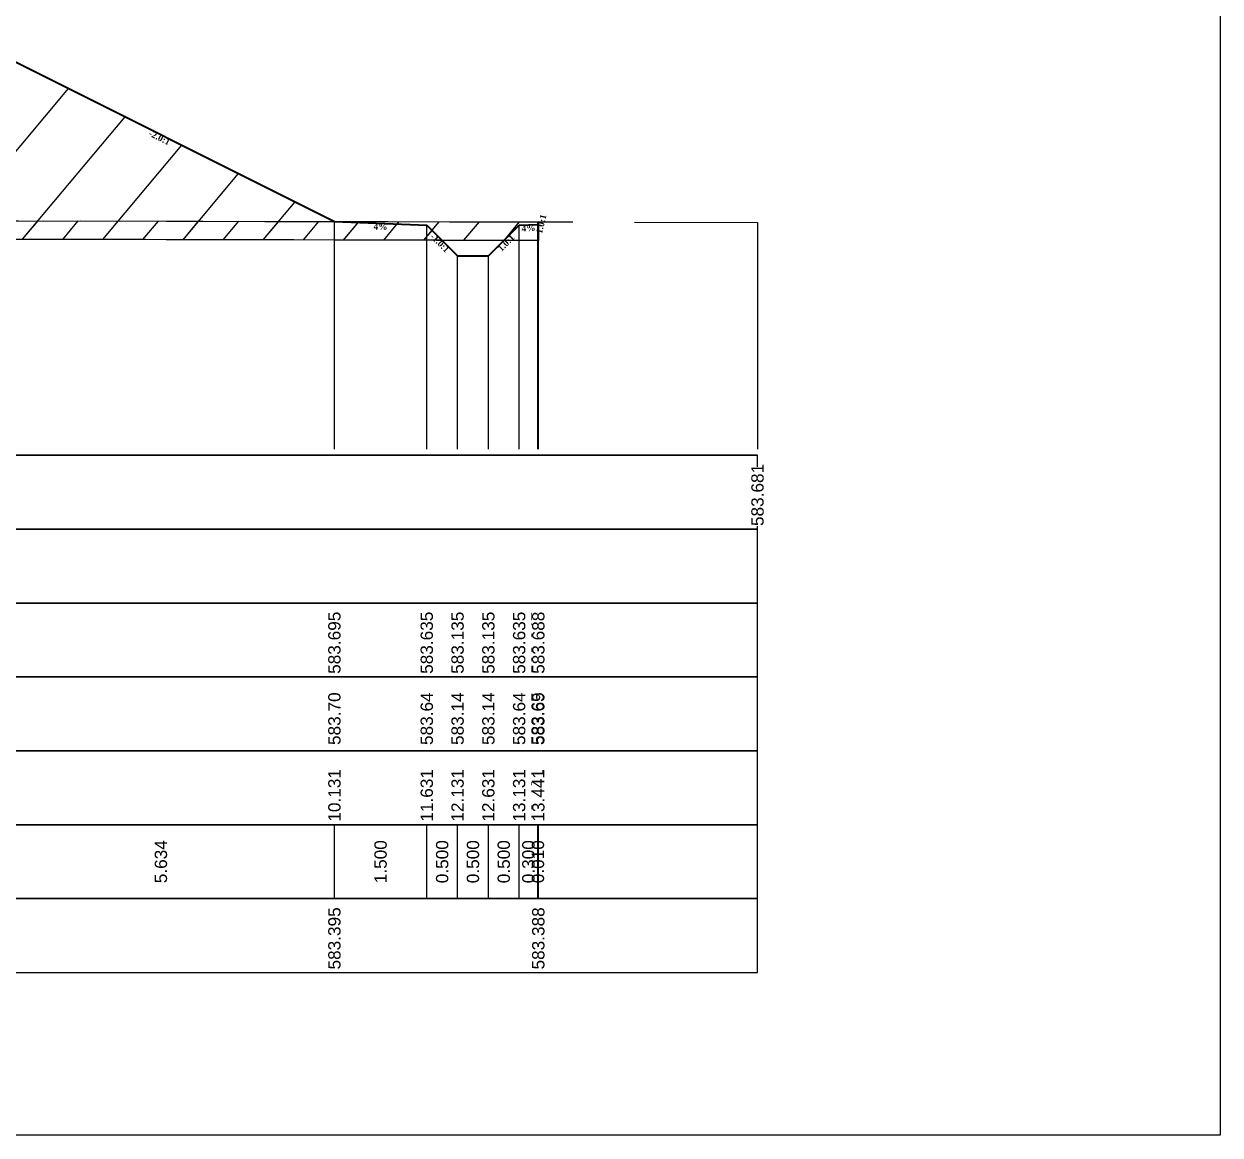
# Model space of a CAD drawing. Header units: millimetres. Extents: x 2762 to 3076, y 916 to 3305.
# Drawn here: x 2979.79 to 2999.21, y 2045.65 to 2063.69 of the extents above; entities that cross this region are included whole.
import ezdxf

# ---------------------------------------------------------------- set-up
doc = ezdxf.new("R2010")
doc.units = ezdxf.units.MM
doc.header["$LTSCALE"] = 2
doc.linetypes.add('CACHE', pattern=[9.525, 6.35, -3.175])
doc.linetypes.add('DASHED', pattern=[0.75, 0.5, -0.25])
doc.layers.add('C-ROAD-CORR', color=5, linetype='Continuous')
doc.layers.add('C-ROAD-SCTN', color=7, linetype='Continuous')
doc.styles.add('C3D_Etiquette', font='romans.shx')
doc.styles.add('C3D_Profil_Travers', font='romans.shx')

msp = doc.modelspace()

# ---------------------------------------------------------------- hatches: boundary and pattern name
at = {"linetype": 'Continuous', "lineweight": -3}
h = msp.add_hatch(dxfattribs=at)
h.set_pattern_fill('_U', color=3, angle=50, style=0, pattern_type=0)
h.set_pattern_definition([(50, (2987.5897, 2060.1734), (-0.766044, 0.642788), [])])
h.paths.add_polyline_path([(2987.59, 2060.173), (2987.835, 2060.419), (2988.135, 2060.431), (2988.146, 2060.472), (2988.146, 2060.172)])
h.paths.add_polyline_path([(2962.556, 2060.541), (2962.746, 2060.731), (2964.246, 2060.791), (2968.808, 2063.072), (2976.805, 2063.392), (2979.201, 2063.296), (2984.835, 2060.479), (2986.335, 2060.419), (2986.579, 2060.175), (2974.21, 2060.201)])
h.paths.add_polyline_path([(2960.91, 2060.589), (2960.91, 2060.889), (2960.946, 2060.743), (2961.246, 2060.731), (2961.404, 2060.574)])
h = msp.add_hatch(dxfattribs=at)
h.set_pattern_fill('_U', color=150, scale=0.5, angle=50, style=0, pattern_type=0)
h.set_pattern_definition([(50, (2987.5897, 2060.1734), (-0.383022, 0.321394), [])])
h.paths.add_polyline_path([(2987.59, 2060.173), (2987.835, 2060.419), (2988.135, 2060.431), (2988.146, 2060.472), (2988.146, 2060.172)])
h.paths.add_polyline_path([(2984.835, 2060.479), (2988.146, 2060.472), (2988.135, 2060.431), (2987.835, 2060.419), (2987.59, 2060.173), (2986.579, 2060.175), (2986.335, 2060.419)])
h.paths.add_polyline_path([(2962.556, 2060.541), (2962.746, 2060.731), (2964.246, 2060.791), (2974.21, 2060.501), (2984.835, 2060.479), (2986.335, 2060.419), (2986.579, 2060.175), (2974.21, 2060.201)])
h.paths.add_polyline_path([(2960.91, 2060.889), (2964.246, 2060.791), (2962.746, 2060.731), (2962.556, 2060.541), (2961.404, 2060.574), (2961.246, 2060.731), (2960.946, 2060.743)])
h.paths.add_polyline_path([(2960.91, 2060.589), (2960.91, 2060.889), (2960.946, 2060.743), (2961.246, 2060.731), (2961.404, 2060.574)])
h = msp.add_hatch(dxfattribs=at)
h.set_pattern_fill('_U', color=1, angle=50, style=0, pattern_type=0)
h.set_pattern_definition([(50, (2986.5788, 2060.1755), (-0.766044, 0.642788), [])])
h.paths.add_polyline_path([(2986.579, 2060.175), (2987.59, 2060.173), (2987.335, 2059.919), (2986.835, 2059.919)])
h.paths.add_polyline_path([(2961.404, 2060.574), (2962.556, 2060.541), (2962.246, 2060.231), (2961.746, 2060.231)])

# ---------------------------------------------------------------- linework, layer by layer
at = {"color": 253, "linetype": 'Continuous', "lineweight": -3}
for p, q in [((2979.201, 2063.296), (2984.835, 2060.479)), ((2974.21, 2060.501), (2984.835, 2060.479)), ((2984.835, 2060.479), (2988.146, 2060.472)), ((2986.335, 2060.419), (2984.835, 2060.479)), ((2984.835, 2060.479), (2986.335, 2060.419)), ((2984.835, 2060.479), (2986.335, 2060.419)), ((2986.579, 2060.175), (2986.335, 2060.419)), ((2986.335, 2060.419), (2986.579, 2060.175)), ((2986.335, 2060.419), (2986.579, 2060.175)), ((2987.59, 2060.173), (2987.835, 2060.419)), ((2987.835, 2060.419), (2987.59, 2060.173)), ((2987.59, 2060.173), (2987.835, 2060.419)), ((2987.835, 2060.419), (2988.135, 2060.431)), ((2988.135, 2060.431), (2987.835, 2060.419)), ((2987.835, 2060.419), (2988.135, 2060.431)), ((2988.135, 2060.431), (2988.146, 2060.472)), ((2988.146, 2060.472), (2988.135, 2060.431)), ((2988.135, 2060.431), (2988.146, 2060.472)), ((2988.146, 2060.472), (2988.146, 2060.172)), ((2988.146, 2060.472), (2988.146, 2060.172)), ((2986.579, 2060.175), (2974.21, 2060.201)), ((2986.579, 2060.175), (2974.21, 2060.201)), ((2987.59, 2060.173), (2986.579, 2060.175)), ((2986.579, 2060.175), (2987.59, 2060.173)), ((2986.835, 2059.919), (2986.579, 2060.175)), ((2987.59, 2060.173), (2987.335, 2059.919)), ((2988.146, 2060.172), (2987.59, 2060.173)), ((2988.146, 2060.172), (2987.59, 2060.173)), ((2987.335, 2059.919), (2986.835, 2059.919))]:
    msp.add_line(p, q, dxfattribs=at)
at = {"color": 105, "linetype": 'DASHED', "lineweight": -3, "ltscale": 2}
msp.add_line((2974.705, 2060.5), (2991.705, 2060.465), dxfattribs=at)
at = {"color": 8, "linetype": 'CACHE', "lineweight": -3}
for p, q in [((2984.835, 2056.784), (2984.835, 2060.479)), ((2986.335, 2056.784), (2986.335, 2060.419)), ((2987.835, 2056.784), (2987.835, 2060.419)), ((2988.135, 2056.784), (2988.135, 2060.431)), ((2988.146, 2056.784), (2988.146, 2060.472)), ((2986.835, 2056.784), (2986.835, 2059.919)), ((2987.335, 2056.784), (2987.335, 2059.919))]:
    msp.add_line(p, q, dxfattribs=at)
at = {"color": 98, "linetype": 'CACHE', "lineweight": -3}
msp.add_line((2991.705, 2060.465), (2991.705, 2056.784), dxfattribs=at)
at = {"color": 6, "linetype": 'Continuous', "lineweight": -3}
for p, q in [((2976.99, 2060.195), (2984.835, 2060.179)), ((2984.835, 2060.179), (2988.146, 2060.172))]:
    msp.add_line(p, q, dxfattribs=at)
at = {"color": 7, "linetype": 'Continuous', "lineweight": -3}
for p, q in [((2957.704, 2056.684), (2991.706, 2056.684)), ((2984.835, 2049.484), (2984.835, 2050.684)), ((2984.835, 2049.484), (2984.835, 2050.684)), ((2986.335, 2049.484), (2986.335, 2050.684)), ((2986.335, 2049.484), (2986.335, 2050.684)), ((2986.835, 2049.484), (2986.835, 2050.684)), ((2986.835, 2049.484), (2986.835, 2050.684)), ((2987.335, 2049.484), (2987.335, 2050.684)), ((2987.335, 2049.484), (2987.335, 2050.684)), ((2987.835, 2049.484), (2987.835, 2050.684)), ((2987.835, 2049.484), (2987.835, 2050.684)), ((2988.135, 2049.484), (2988.135, 2050.684)), ((2988.135, 2049.484), (2988.135, 2050.684)), ((2988.146, 2049.484), (2988.146, 2050.684))]:
    msp.add_line(p, q, dxfattribs=at)
for points in [[(2957.704, 2055.484), (2991.706, 2055.484), (2991.706, 2056.684), (2957.704, 2056.684)], [(2957.704, 2054.284), (2991.706, 2054.284), (2991.706, 2055.484), (2957.704, 2055.484)], [(2957.704, 2053.084), (2991.706, 2053.084), (2991.706, 2054.284), (2957.704, 2054.284)], [(2957.704, 2051.884), (2991.706, 2051.884), (2991.706, 2053.084), (2957.704, 2053.084)], [(2957.704, 2050.684), (2991.706, 2050.684), (2991.706, 2051.884), (2957.704, 2051.884)], [(2957.704, 2049.484), (2991.706, 2049.484), (2991.706, 2050.684), (2957.704, 2050.684)], [(2957.704, 2048.284), (2991.706, 2048.284), (2991.706, 2049.484), (2957.704, 2049.484)]]:
    msp.add_3dface(points, dxfattribs=at)
at = {"layer": 'C-ROAD-CORR', "color": 1, "linetype": 'Continuous', "lineweight": 40}
for p, q in [((2979.201, 2063.296), (2984.835, 2060.479)), ((2984.835, 2060.479), (2986.335, 2060.419)), ((2986.335, 2060.419), (2986.835, 2059.919)), ((2987.335, 2059.919), (2987.835, 2060.419)), ((2987.835, 2060.419), (2988.135, 2060.431)), ((2988.135, 2060.431), (2988.146, 2060.472)), ((2986.835, 2059.919), (2987.335, 2059.919))]:
    msp.add_line(p, q, dxfattribs=at)
at = {"layer": 'C-ROAD-CORR', "color": 1, "linetype": 'Continuous', "lineweight": -3}
for p, q in [((2986.335, 2060.419), (2986.835, 2059.919)), ((2987.335, 2059.919), (2987.835, 2060.419))]:
    msp.add_line(p, q, dxfattribs=at)
at = {"layer": 'C-ROAD-SCTN', "color": 154, "linetype": 'Continuous', "lineweight": -3}
for p, q in [((2979.201, 2063.296), (2984.835, 2060.479)), ((2984.835, 2060.479), (2986.335, 2060.419)), ((2986.335, 2060.419), (2986.835, 2059.919)), ((2987.335, 2059.919), (2987.835, 2060.419)), ((2987.835, 2060.419), (2988.135, 2060.431)), ((2988.135, 2060.431), (2988.146, 2060.472)), ((2986.835, 2059.919), (2987.335, 2059.919))]:
    msp.add_line(p, q, dxfattribs=at)
at = {"layer": 'C-ROAD-SCTN', "color": 1, "linetype": 'Continuous', "lineweight": -3}
for p, q in [((2979.201, 2063.296), (2984.835, 2060.479)), ((2984.835, 2060.479), (2986.335, 2060.419)), ((2986.335, 2060.419), (2986.835, 2059.919)), ((2987.335, 2059.919), (2987.835, 2060.419)), ((2987.835, 2060.419), (2988.135, 2060.431)), ((2988.135, 2060.431), (2988.146, 2060.472)), ((2986.835, 2059.919), (2987.335, 2059.919))]:
    msp.add_line(p, q, dxfattribs=at)

# ---------------------------------------------------------------- texts
at = {"color": 7, "linetype": 'Continuous', "lineweight": -3, "char_height": 0.1, "attachment_point": 2, "style": 'C3D_Etiquette'}
for s, insert, width, rotation in [('{\\fTimes New Roman|b1|i0|c0|p18;-2.0:1}', (2982.017, 2061.884), 0.34598, 333.4349), ('{\\fTimes New Roman|b1|i0|c0|p18;1.0:1}', (2988.144, 2060.451), 0.29446, 75.9638), ('{\\fTimes New Roman|b1|i0|c0|p18;4%}', (2985.585, 2060.445), 0.42071, 357.7094), ('{\\fTimes New Roman|b1|i0|c0|p18;4%}', (2987.985, 2060.421), 0.37094, 2.2906), ('{\\fTimes New Roman|b1|i0|c0|p18;-1.0:1}', (2986.582, 2060.166), 0.34598, 315), ('{\\fTimes New Roman|b1|i0|c0|p18;1.0:1}', (2987.588, 2060.166), 0.29001, 45)]:
    msp.add_mtext(s, dxfattribs=dict(at, insert=insert, width=width, rotation=rotation))
at = {"color": 7, "linetype": 'Continuous', "lineweight": -3, "char_height": 0.2, "rotation": 90, "style": 'C3D_Profil_Travers'}
for s, insert, attachment_point in [('{\\fArial|b0|i0|c0|p34;583.70}', (2984.835, 2051.979), 4), ('{\\fArial|b0|i0|c0|p34;583.64}', (2986.335, 2051.979), 4), ('{\\fArial|b0|i0|c0|p34;583.14}', (2986.835, 2051.979), 4), ('{\\fArial|b0|i0|c0|p34;583.14}', (2987.335, 2051.979), 4), ('{\\fArial|b0|i0|c0|p34;583.64}', (2987.835, 2051.979), 4), ('{\\fArial|b0|i0|c0|p34;583.65}', (2988.135, 2051.979), 4), ('{\\fArial|b0|i0|c0|p34;583.69}', (2988.146, 2051.979), 4), ('{\\fArial|b0|i0|c0|p34;5.634}', (2982.018, 2050.084), 5), ('{\\fArial|b0|i0|c0|p34;1.500}', (2985.585, 2050.084), 5), ('{\\fArial|b0|i0|c0|p34;0.500}', (2986.585, 2050.084), 5), ('{\\fArial|b0|i0|c0|p34;0.500}', (2987.085, 2050.084), 5), ('{\\fArial|b0|i0|c0|p34;0.500}', (2987.585, 2050.084), 5), ('{\\fArial|b0|i0|c0|p34;0.300}', (2987.985, 2050.084), 5), ('{\\fArial|b0|i0|c0|p34;0.010}', (2988.14, 2050.084), 5)]:
    msp.add_mtext(s, dxfattribs=dict(at, insert=insert, attachment_point=attachment_point))

# ---------------------------------------------------------------- next in the draw order: texts
at = {"color": 7, "linetype": 'Continuous', "lineweight": -3, "char_height": 0.2, "attachment_point": 4, "rotation": 90, "style": 'C3D_Profil_Travers', "bg_fill": 3, "box_fill_scale": 1.000375, "bg_fill_color": 256, "bg_fill_true_color": 13158600, "bg_fill_transparency": 0}
for s, insert, width in [('{\\fArial|b0|i0|c0|p34;583.681}', (2991.705, 2055.534), 0.95654), ('{\\fArial|b0|i0|c0|p34;583.695}', (2984.835, 2053.134), 0.99705), ('{\\fArial|b0|i0|c0|p34;583.635}', (2986.335, 2053.134), 0.99705), ('{\\fArial|b0|i0|c0|p34;583.135}', (2986.835, 2053.134), 0.99705), ('{\\fArial|b0|i0|c0|p34;583.135}', (2987.335, 2053.134), 0.99705), ('{\\fArial|b0|i0|c0|p34;583.635}', (2987.835, 2053.134), 0.99705), ('{\\fArial|b0|i0|c0|p34;\\C256;10.131}', (2984.835, 2050.734), 0.78058), ('{\\fArial|b0|i0|c0|p34;\\C256;11.631}', (2986.335, 2050.734), 0.78058), ('{\\fArial|b0|i0|c0|p34;\\C256;12.131}', (2986.835, 2050.734), 0.78058), ('{\\fArial|b0|i0|c0|p34;\\C256;12.631}', (2987.335, 2050.734), 0.78058), ('{\\fArial|b0|i0|c0|p34;\\C256;13.131}', (2987.835, 2050.734), 0.78058), ('{\\fArial|b0|i0|c0|p34;583.395}', (2984.835, 2048.334), 0.99705), ('{\\fArial|b0|i0|c0|p34;583.388}', (2988.146, 2048.334), 0.99595)]:
    msp.add_mtext(s, dxfattribs=dict(at, insert=insert, width=width))

# ---------------------------------------------------------------- next in the draw order: texts
for s, insert, width in [('{\\fArial|b0|i0|c0|p34;583.647}', (2988.135, 2053.134), 0.99553), ('{\\fArial|b0|i0|c0|p34;\\C256;13.431}', (2988.135, 2050.734), 0.78058)]:
    msp.add_mtext(s, dxfattribs=dict(at, insert=insert, width=width))

# ---------------------------------------------------------------- next in the draw order: texts
for s, insert, width in [('{\\fArial|b0|i0|c0|p34;583.688}', (2988.146, 2053.134), 0.99595), ('{\\fArial|b0|i0|c0|p34;\\C256;13.441}', (2988.146, 2050.734), 0.78058)]:
    msp.add_mtext(s, dxfattribs=dict(at, insert=insert, width=width))

# ---------------------------------------------------------------- next in the draw order: linework, layer by layer
msp.add_lwpolyline([(2950.215, 2075.145), (2999.215, 2075.145), (2999.215, 2045.645), (2950.215, 2045.645)], close=True)

doc.saveas('drawing.dxf')
